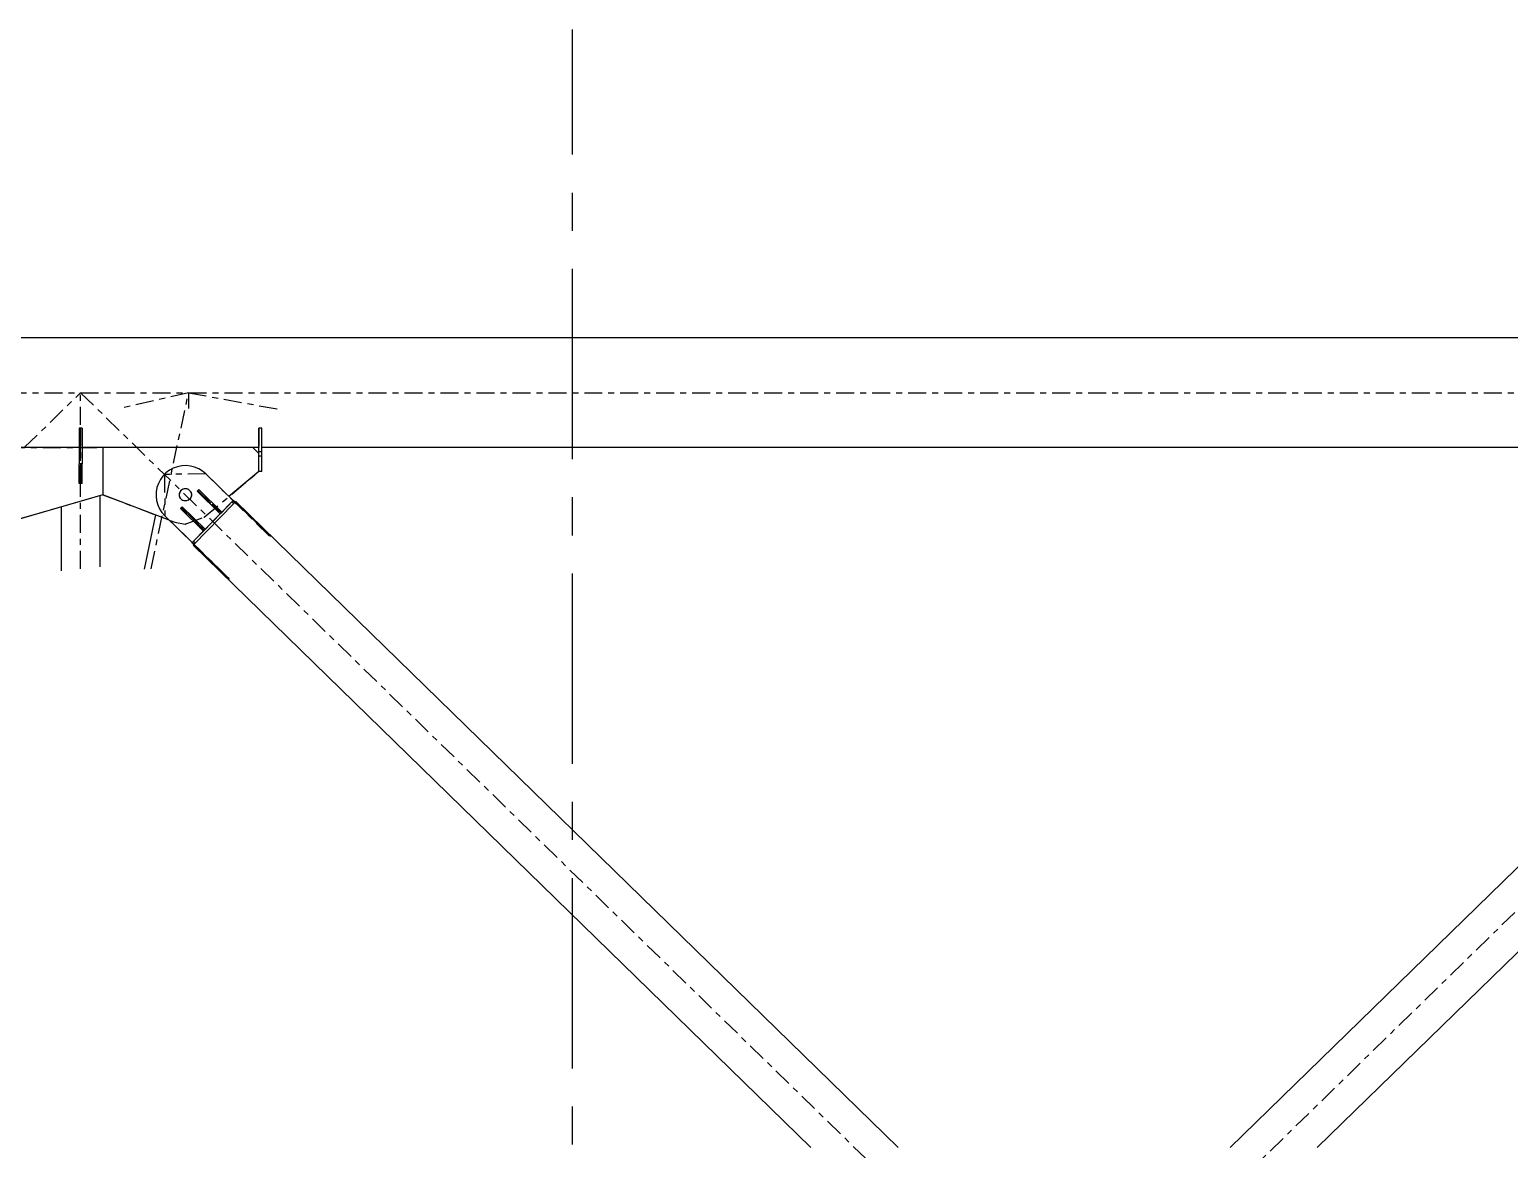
# Model space of a CAD drawing. Header units: millimetres. Extents: x 2368 to 8313, y 7493 to 11698.
# Drawn here: x 4716.1 to 4962.8, y 9030.9 to 9217.7 of the extents above; entities that cross this region are included whole.
import ezdxf

# ---------------------------------------------------------------- set-up
doc = ezdxf.new("R2010")
doc.units = ezdxf.units.MM
for name, pattern in [('CENTER', [50.8, 31.75, -6.35, 6.35, -6.35]), ('XKITLINE00', [0]), ('XKITLINE03', [6, 3, -1, 1, -1])]:
    doc.linetypes.add(name, pattern=pattern)
doc.styles.add('ROMANS', font='romans.shx')
doc.dimstyles.new('MD300', dxfattribs={"dimtxt": 2.5, "dimasz": 2.5, "dimexe": 1, "dimexo": 1, "dimgap": 0.5, "dimtad": 1, "dimdec": 1, "dimlfac": 50, "dimrnd": 0.5, "dimdsep": 46, "dimtxsty": 'ROMANS', "dimcen": 1, "dimclrd": 146, "dimclre": 146, "dimclrt": 30, "dimadec": 1, "dimazin": 2, "dimtfac": 1, "dimtdec": 1, "dimtmove": 0, "dimatfit": 1, "dimfxl": 1, "dimtolj": 1, "dimtzin": 0, "dimlwd": -1, "dimlwe": -1, "dimarcsym": 0})

# ---------------------------------------------------------------- blocks, each defined once
blk = doc.blocks.new('*D3')
at = {"color": 146, "transparency": 16777216}
for p, q in [((4120.59, 9032.28), (4120.59, 8954.12)), ((5216.59, 8977.65), (5216.59, 8954.12)), ((4123.09, 8955.12), (5214.09, 8955.12))]:
    blk.add_line(p, q, dxfattribs=at)
for points in [[(4123.09, 8955.54), (4123.09, 8954.7), (4120.59, 8955.12)], [(5214.09, 8955.54), (5214.09, 8954.7), (5216.59, 8955.12)]]:
    blk.add_solid(points, dxfattribs=at)
at = {"layer": 'Defpoints', "color": 0, "transparency": 16777216}
for p in [(4120.59, 9033.28), (5216.59, 8978.65), (5216.59, 8955.12)]:
    blk.add_point(p, dxfattribs=at)
at = {"color": 30, "transparency": 16777216, "insert": (4668.59, 8956.87), "char_height": 2.5, "attachment_point": 5, "style": 'ROMANS'}
blk.add_mtext('\\A1;54800', dxfattribs=at)
blk = doc.blocks.new('*D6')
at = {"color": 146, "transparency": 16777216}
for p, q in [((4120.59, 9032.28), (4120.59, 8941.84)), ((6312.59, 9032.28), (6312.59, 8941.84)), ((4123.09, 8942.84), (6310.09, 8942.84))]:
    blk.add_line(p, q, dxfattribs=at)
for points in [[(4123.09, 8943.25), (4123.09, 8942.42), (4120.59, 8942.84)], [(6310.09, 8943.25), (6310.09, 8942.42), (6312.59, 8942.84)]]:
    blk.add_solid(points, dxfattribs=at)
at = {"layer": 'Defpoints', "color": 0, "transparency": 16777216}
for p in [(4120.59, 9033.28), (6312.59, 9033.28), (6312.59, 8942.84)]:
    blk.add_point(p, dxfattribs=at)
at = {"color": 30, "transparency": 16777216, "insert": (5216.59, 8944.59), "char_height": 2.5, "attachment_point": 5, "style": 'ROMANS'}
blk.add_mtext('\\A1;109600', dxfattribs=at)

msp = doc.modelspace()

# ---------------------------------------------------------------- linework, layer by layer
at = {"color": 6, "linetype": 'CENTER'}
msp.add_line((4806.5882, 8739.6288), (4806.5882, 9217.681), dxfattribs=at)
at = {"color": 8, "linetype": 'XKITLINE00'}
for p, q in [((5738.5883, 9166.2624), (4688.5882, 9166.2624)), ((4724.3383, 9151.2144), (4724.3383, 9145.2344)), ((4724.8383, 9151.2144), (4724.3383, 9151.2144)), ((4724.8383, 9151.2144), (4724.8383, 9145.2344)), ((4754.8192, 9151.2143), (4754.3192, 9151.2143)), ((4754.3192, 9144.0094), (4754.3192, 9151.2143)), ((4754.8192, 9143.9822), (4754.8192, 9151.2143)), ((4724.3383, 9147.9824), (4695.5192, 9147.9825)), ((4728.3192, 9147.9824), (4724.8383, 9147.9824)), ((4753.3192, 9147.9825), (4728.3192, 9147.9824)), ((4728.3192, 9147.9824), (4728.3192, 9140.0828)), ((4754.3192, 9146.9825), (4753.3192, 9147.9825)), ((4754.3192, 9147.9824), (4753.3193, 9147.9824)), ((4754.8192, 9147.2343), (4754.3192, 9147.2343)), ((5027.3003, 9147.9824), (4754.8192, 9147.9824)), ((4724.3383, 9142.0022), (4724.3383, 9145.2344)), ((4724.8383, 9145.2344), (4724.3383, 9145.2344)), ((4724.8383, 9144.5617), (4724.3383, 9144.5617)), ((4724.8383, 9142.0022), (4724.8383, 9145.2344)), ((4740.0477, 9144.5308), (4739.4071, 9144.1821)), ((4740.7331, 9144.7802), (4740.0477, 9144.5308)), ((4741.448, 9144.9246), (4740.7331, 9144.7802)), ((4742.1765, 9144.9609), (4741.448, 9144.9246)), ((4742.9022, 9144.8882), (4742.1765, 9144.9609)), ((4743.609, 9144.7081), (4742.9022, 9144.8882)), ((4744.281, 9144.4247), (4743.609, 9144.7081)), ((4754.8192, 9146.5095), (4754.3192, 9146.5095)), ((4724.8383, 9142.1086), (4724.3383, 9142.1086)), ((4737.8905, 9142.6275), (4737.5576, 9141.9785)), ((4738.3163, 9143.2197), (4737.8905, 9142.6275)), ((4738.8256, 9143.7417), (4738.3163, 9143.2197)), ((4739.4071, 9144.1821), (4738.8256, 9143.7417)), ((4744.9034, 9144.0443), (4744.281, 9144.4247)), ((4745.462, 9143.5754), (4744.9034, 9144.0443)), ((4750.315, 9138.8408), (4745.462, 9143.5754)), ((4754.3192, 9143.9825), (4749.3268, 9139.8049)), ((4754.3192, 9144.0094), (4754.3192, 9143.9825)), ((4754.8192, 9143.9822), (4754.3192, 9143.9822)), ((4728.3192, 9140.0828), (4710.1855, 9134.8283)), ((4724.8383, 9142.0022), (4724.3383, 9142.0022)), ((4727.8134, 9139.9363), (4727.8134, 9128.0828)), ((4739.3723, 9135.8812), (4728.3192, 9140.0828)), ((4737.1985, 9140.5689), (4737.1802, 9139.8398)), ((4737.1802, 9139.8398), (4737.2709, 9139.1161)), ((4737.3253, 9141.2872), (4737.1985, 9140.5689)), ((4737.5576, 9141.9785), (4737.3253, 9141.2872)), ((4741.1308, 9140.5387), (4741.035, 9140.231)), ((4741.035, 9140.231), (4741.039, 9139.9087)), ((4741.061, 9140.3144), (4741.0359, 9140.1562)), ((4741.0379, 9139.9961), (4741.0629, 9139.838)), ((4741.039, 9139.9087), (4741.1423, 9139.6035)), ((4741.1813, 9140.61), (4741.1086, 9140.4673)), ((4741.1143, 9139.6863), (4741.187, 9139.5436)), ((4741.317, 9140.8017), (4741.1308, 9140.5387)), ((4741.1423, 9139.6035), (4741.3349, 9139.3452)), ((4741.387, 9140.8539), (4741.2738, 9140.7407)), ((4741.5753, 9140.9943), (4741.317, 9140.8017)), ((4741.6581, 9141.0223), (4741.5154, 9140.9496)), ((4741.8805, 9141.0977), (4741.5753, 9140.9943)), ((4741.9679, 9141.0988), (4741.8097, 9141.0737)), ((4742.2028, 9141.1017), (4741.8805, 9141.0977)), ((4742.2862, 9141.0757), (4742.128, 9141.1007)), ((4742.5105, 9141.0059), (4742.2028, 9141.1017)), ((4742.5818, 9140.9554), (4742.4391, 9141.0281)), ((4742.7735, 9140.8197), (4742.5105, 9141.0059)), ((4742.8257, 9140.7496), (4742.7125, 9140.8629)), ((4742.7735, 9140.8197), (4742.9661, 9140.5613)), ((4742.9777, 9139.6262), (4742.7915, 9139.3631)), ((4742.9214, 9140.6212), (4742.9941, 9140.4786)), ((4742.9999, 9139.6975), (4742.9272, 9139.5549)), ((4742.9661, 9140.5613), (4743.0695, 9140.2561)), ((4743.0734, 9139.9339), (4742.9777, 9139.6262)), ((4743.0455, 9140.3269), (4743.0705, 9140.1687)), ((4743.0725, 9140.0086), (4743.0475, 9139.8504)), ((4743.0695, 9140.2561), (4743.0734, 9139.9339)), ((4744.3063, 9140.9588), (4744.027, 9140.6725)), ((4747.8779, 9136.9155), (4744.027, 9140.6725)), ((4748.1572, 9137.2018), (4744.3063, 9140.9588)), ((5028.2797, 9140.504), (4916.2488, 9031.2055)), ((4721.363, 9138.0671), (4721.363, 9127.4297)), ((4737.2709, 9139.1161), (4737.4683, 9138.4139)), ((4737.4683, 9138.4139), (4737.7682, 9137.7491)), ((4737.7682, 9137.7491), (4738.1638, 9137.1363)), ((4738.1638, 9137.1363), (4738.6464, 9136.5894)), ((4741.513, 9138.0957), (4741.2337, 9137.8094)), ((4745.0846, 9134.0524), (4741.2337, 9137.8094)), ((4741.3959, 9139.302), (4741.2827, 9139.4152)), ((4741.598, 9139.159), (4741.3349, 9139.3452)), ((4745.3639, 9134.3387), (4741.513, 9138.0957)), ((4741.6693, 9139.1368), (4741.5266, 9139.2095)), ((4741.9057, 9139.0632), (4741.598, 9139.159)), ((4741.9804, 9139.0641), (4741.8222, 9139.0892)), ((4742.2279, 9139.0672), (4741.9057, 9139.0632)), ((4742.2987, 9139.0911), (4742.1405, 9139.0661)), ((4742.5331, 9139.1705), (4742.2279, 9139.0672)), ((4742.593, 9139.2152), (4742.4504, 9139.1425)), ((4742.7915, 9139.3631), (4742.5331, 9139.1705)), ((4742.8346, 9139.4242), (4742.7214, 9139.3109)), ((4749.9806, 9139.0708), (4743.2612, 9132.1834)), ((4750.068, 9138.5876), (4743.4579, 9131.8123)), ((4746.7256, 9138.5985), (4746.4463, 9138.3122)), ((4750.1135, 9138.6342), (4749.8272, 9138.9135)), ((4750.2669, 9138.7915), (4749.9806, 9139.0708)), ((4750.0706, 9139.1631), (4750.0287, 9139.1201)), ((4750.3318, 9138.858), (4750.0455, 9139.1373)), ((4750.3505, 9138.8771), (4750.0642, 9139.1565)), ((4750.3565, 9138.8833), (4750.068, 9138.5876)), ((4750.3569, 9138.8837), (4750.0706, 9139.1631)), ((4750.4547, 9138.984), (4750.3565, 9138.8833)), ((4756.0827, 9133.2967), (4750.3565, 9138.8833)), ((4756.1491, 9133.3647), (4750.4228, 9138.9513)), ((4860.9277, 9031.2055), (4750.4547, 9138.984)), ((4737.1048, 9136.7432), (4735.1747, 9127.6637)), ((4743.4994, 9131.8548), (4738.6464, 9136.5894)), ((4743.9324, 9135.7354), (4743.653, 9135.449)), ((4743.5475, 9131.9041), (4743.2612, 9132.1834)), ((4743.7009, 9132.0614), (4743.4146, 9132.3407)), ((4756.1491, 9133.3647), (4756.0827, 9133.2967)), ((4756.1366, 9133.2493), (4756.0827, 9133.2967)), ((4756.1995, 9133.3138), (4756.1366, 9133.2493)), ((4756.1888, 9133.2099), (4756.1366, 9133.2493)), ((4756.1491, 9133.3647), (4756.1995, 9133.3138)), ((4756.2354, 9133.1812), (4756.1888, 9133.2099)), ((4756.1995, 9133.3138), (4756.2441, 9133.2665)), ((4756.2731, 9133.1656), (4756.2354, 9133.1812)), ((4756.2441, 9133.2665), (4756.2795, 9133.2264)), ((4756.299, 9133.164), (4756.2731, 9133.1656)), ((4756.2795, 9133.2264), (4756.3032, 9133.1964)), ((4756.3113, 9133.1766), (4756.299, 9133.164)), ((4756.3032, 9133.1964), (4756.3107, 9133.1834)), ((4756.3107, 9133.1834), (4756.3113, 9133.1766)), ((5035.3747, 9133.2316), (4930.7979, 9031.2055)), ((4743.1772, 9132.0973), (4743.1712, 9132.0912)), ((4743.4575, 9131.8118), (4743.1712, 9132.0912)), ((4743.2131, 9132.1341), (4743.1772, 9132.0973)), ((4743.4635, 9131.818), (4743.1772, 9132.0973)), ((4743.4814, 9131.8364), (4743.1951, 9132.1157)), ((4743.4579, 9131.8123), (4743.3597, 9131.7116)), ((4846.3785, 9031.2055), (4743.3597, 9131.7116)), ((4749.1179, 9126.1577), (4743.3916, 9131.7443)), ((4749.1842, 9126.2257), (4743.4579, 9131.8123)), ((4749.1842, 9126.2257), (4749.1179, 9126.1577)), ((4749.17, 9126.1085), (4749.1179, 9126.1577)), ((4749.2329, 9126.173), (4749.17, 9126.1085)), ((4749.2183, 9126.0651), (4749.17, 9126.1085)), ((4749.1842, 9126.2257), (4749.2329, 9126.173)), ((4749.2593, 9126.0307), (4749.2183, 9126.0651)), ((4749.2329, 9126.173), (4749.2736, 9126.1218)), ((4749.2899, 9126.0078), (4749.2593, 9126.0307)), ((4749.2736, 9126.1218), (4749.3034, 9126.0759)), ((4749.3031, 9126.0006), (4749.2899, 9126.0078)), ((4749.3099, 9126.0002), (4749.3031, 9126.0006)), ((4749.3034, 9126.0759), (4749.32, 9126.0386)), ((4749.3222, 9126.0128), (4749.3099, 9126.0002)), ((4749.32, 9126.0386), (4749.3222, 9126.0128))]:
    msp.add_line(p, q, dxfattribs=at)
at = {"color": 8, "linetype": 'XKITLINE03'}
for p, q in [((4560.5882, 8997.1224), (4724.5882, 9157.1224)), ((4688.5882, 9157.1224), (5738.5883, 9157.1224)), ((4724.5882, 9157.1224), (4888.5882, 8997.1225)), ((4724.5882, 9127.7562), (4724.5882, 9157.1223)), ((4742.5882, 9157.1223), (4731.182, 9154.4892)), ((4736.3456, 9127.7562), (4742.5882, 9157.1223)), ((4742.5882, 9157.1223), (4742.5882, 9154.5026)), ((4742.5882, 9157.1223), (4758.043, 9154.2866)), ((4888.5882, 8997.1224), (5052.5882, 9157.1224)), ((4724.5883, 9151.2144), (4724.5883, 9145.2344)), ((4724.5883, 9151.2144), (4724.5883, 9145.2344)), ((4754.3192, 9147.2343), (4754.3192, 9151.2143)), ((4754.3192, 9151.2143), (4754.3192, 9147.9622)), ((4754.3192, 9147.9622), (4754.3192, 9151.2143)), ((4754.3192, 9151.2143), (4754.3192, 9147.2343)), ((4694.3192, 9147.9825), (4728.3192, 9147.9824)), ((4724.5883, 9148.0412), (4724.5883, 9148.8821)), ((4724.5883, 9148.0412), (4724.5883, 9148.8821)), ((4724.5883, 9147.9822), (4724.5883, 9148.0412)), ((4724.5883, 9147.9822), (4724.5883, 9148.0412)), ((4724.5883, 9142.0022), (4724.5883, 9147.9822)), ((4724.5883, 9142.0022), (4724.5883, 9147.9822)), ((4754.3192, 9147.9825), (4728.3192, 9147.9824)), ((4728.3192, 9147.9824), (4728.3192, 9140.0828)), ((4728.3192, 9147.9824), (4728.3192, 9140.0828)), ((4754.3192, 9143.9822), (4754.3192, 9147.2343)), ((4724.5883, 9145.2344), (4724.5883, 9142.9021)), ((4724.5883, 9145.2344), (4724.5883, 9142.9021)), ((4724.5883, 9142.9021), (4724.5883, 9142.0022)), ((4724.5883, 9142.9021), (4724.5883, 9142.0022)), ((4745.462, 9143.5754), (4738.5612, 9143.4902)), ((4745.462, 9143.5754), (4738.5612, 9143.4902)), ((4738.5612, 9143.4902), (4738.6464, 9136.5894)), ((4738.5612, 9143.4902), (4738.6464, 9136.5894)), ((4745.1859, 9136.3399), (4754.3192, 9143.9825)), ((4756.0413, 9133.2542), (4745.462, 9143.5754)), ((4756.0413, 9133.2542), (4745.462, 9143.5754)), ((4728.3192, 9140.0828), (4708.7646, 9134.4165)), ((4728.3192, 9140.0828), (4740.3205, 9135.5208)), ((4744.1666, 9140.8157), (4744.1666, 9140.8157)), ((4744.1666, 9140.8157), (4748.0176, 9137.0587)), ((4744.1666, 9140.8157), (4744.1666, 9140.8157)), ((4744.1666, 9140.8157), (4748.0175, 9137.0587)), ((4741.3733, 9137.9525), (4741.3733, 9137.9525)), ((4741.3733, 9137.9525), (4745.2243, 9134.1956)), ((4741.3733, 9137.9525), (4741.3733, 9137.9525)), ((4741.3733, 9137.9525), (4745.2243, 9134.1956)), ((4750.0455, 9139.1373), (4743.1951, 9132.1157)), ((4749.9806, 9139.0708), (4743.2612, 9132.1834)), ((4749.9806, 9139.0708), (4743.2612, 9132.1834)), ((4748.0176, 9137.0587), (4746.586, 9138.4553)), ((4748.0175, 9137.0587), (4746.586, 9138.4553)), ((4750.0706, 9139.1631), (4750.0455, 9139.1373)), ((4750.0467, 9139.1385), (4750.0706, 9139.1631)), ((4738.6464, 9136.5894), (4749.2256, 9126.2682)), ((4738.6464, 9136.5894), (4749.2257, 9126.2682)), ((4740.3205, 9135.5208), (4742.0542, 9135.2024)), ((4742.0542, 9135.2024), (4745.1859, 9136.3399)), ((4743.2612, 9132.1834), (4746.6209, 9135.6271)), ((4743.2612, 9132.1834), (4746.6209, 9135.6271)), ((4745.2243, 9134.1956), (4743.7927, 9135.5922)), ((4745.2243, 9134.1956), (4743.7927, 9135.5922)), ((4748.0175, 9137.0587), (4748.0175, 9137.0587)), ((4748.0176, 9137.0587), (4748.0176, 9137.0587)), ((4745.2243, 9134.1956), (4745.2243, 9134.1956)), ((4745.2243, 9134.1956), (4745.2243, 9134.1956)), ((4743.1951, 9132.1157), (4743.1712, 9132.0912)), ((4743.1712, 9132.0912), (4743.1951, 9132.1157))]:
    msp.add_line(p, q, dxfattribs=at)
at = {"color": 8, "linetype": 'XKITLINE00'}
for centre in [(4724.5882, 9157.1224), (4724.5882, 9157.1224), (4724.5882, 9157.1223), (4742.5882, 9157.1223), (4742.5882, 9157.1223), (4742.5882, 9157.1223), (4742.5882, 9157.1223), (4724.5883, 9151.2144), (4724.5883, 9151.2144), (4754.3192, 9151.2143), (4754.3192, 9151.2143), (4754.3192, 9151.2143), (4754.3192, 9151.2143), (4724.5883, 9148.8821), (4724.5883, 9148.8821), (4724.5883, 9148.0412), (4724.5883, 9148.0412), (4724.5883, 9148.0412), (4724.5883, 9148.0412), (4724.5883, 9147.9822), (4724.5883, 9147.9822), (4724.5883, 9147.9822), (4724.5883, 9147.9822), (4728.3192, 9147.9824), (4728.3192, 9147.9824), (4728.3192, 9147.9824), (4728.3192, 9147.9824), (4754.3192, 9147.9825), (4754.3192, 9147.9622), (4754.3192, 9147.9622), (4754.3192, 9147.2343), (4754.3192, 9147.2343), (4754.3192, 9147.2343), (4724.5883, 9145.2344), (4724.5883, 9145.2344), (4724.5883, 9145.2344), (4724.5883, 9145.2344), (4724.5883, 9142.9021), (4724.5883, 9142.9021), (4724.5883, 9142.9021), (4724.5883, 9142.9021), (4738.5612, 9143.4902), (4738.5612, 9143.4902), (4738.5612, 9143.4902), (4738.5612, 9143.4902), (4745.462, 9143.5754), (4745.462, 9143.5754), (4745.462, 9143.5754), (4745.462, 9143.5754), (4754.3192, 9143.9825), (4754.3192, 9143.9822), (4724.5883, 9142.0022), (4724.5883, 9142.0022), (4724.5883, 9142.0022), (4724.5883, 9142.0022), (4728.3192, 9140.0828), (4728.3192, 9140.0828), (4728.3192, 9140.0828), (4728.3192, 9140.0828), (4744.1666, 9140.8157), (4744.1666, 9140.8157), (4744.1666, 9140.8157), (4744.1666, 9140.8157), (4741.3733, 9137.9525), (4741.3733, 9137.9525), (4741.3733, 9137.9525), (4741.3733, 9137.9525), (4746.586, 9138.4553), (4746.586, 9138.4553), (4749.9806, 9139.0708), (4749.9806, 9139.0708), (4750.0455, 9139.1373), (4750.0455, 9139.1373), (4750.0467, 9139.1385), (4750.0706, 9139.1631), (4750.0706, 9139.1631), (4738.6464, 9136.5894), (4738.6464, 9136.5894), (4738.6464, 9136.5894), (4738.6464, 9136.5894), (4740.3205, 9135.5208), (4740.3205, 9135.5208), (4742.0542, 9135.2024), (4742.0542, 9135.2024), (4743.7927, 9135.5922), (4743.7927, 9135.5922), (4745.1859, 9136.3399), (4745.1859, 9136.3399), (4746.6209, 9135.6271), (4746.6209, 9135.6271), (4748.0175, 9137.0587), (4748.0175, 9137.0587), (4748.0175, 9137.0587), (4748.0176, 9137.0587), (4748.0176, 9137.0587), (4748.0176, 9137.0587), (4743.2612, 9132.1834), (4743.2612, 9132.1834), (4743.2612, 9132.1834), (4743.2612, 9132.1834), (4745.2243, 9134.1956), (4745.2243, 9134.1956), (4745.2243, 9134.1956), (4745.2243, 9134.1956), (4745.2243, 9134.1956), (4745.2243, 9134.1956), (4756.0413, 9133.2542), (4756.0413, 9133.2542), (4743.1712, 9132.0912), (4743.1712, 9132.0912), (4743.1951, 9132.1157), (4743.1951, 9132.1157), (4743.1951, 9132.1157), (4749.2256, 9126.2682), (4749.2257, 9126.2682)]:
    msp.add_circle(centre, 0.01, dxfattribs=at)

# ---------------------------------------------------------------- dimensions: what is measured, and where the dimension line sits
at = {"color": 146}
for base, p2, picture, middle in [((5216.5882, 8955.1184), (5216.5882, 8978.6549), '*D3', (4668.5877, 8956.8684)), ((6312.5891, 8942.8374), (6312.5891, 9033.2776), '*D6', (5216.5882, 8944.5874))]:
    dim = msp.add_linear_dim(base=base, p1=(4120.5873, 9033.2776), p2=p2, dimstyle='MD300', dxfattribs=at)
    dim.commit()
    dim.dimension.update_dxf_attribs({"geometry": picture, "text_midpoint": middle})

doc.saveas('drawing.dxf')
